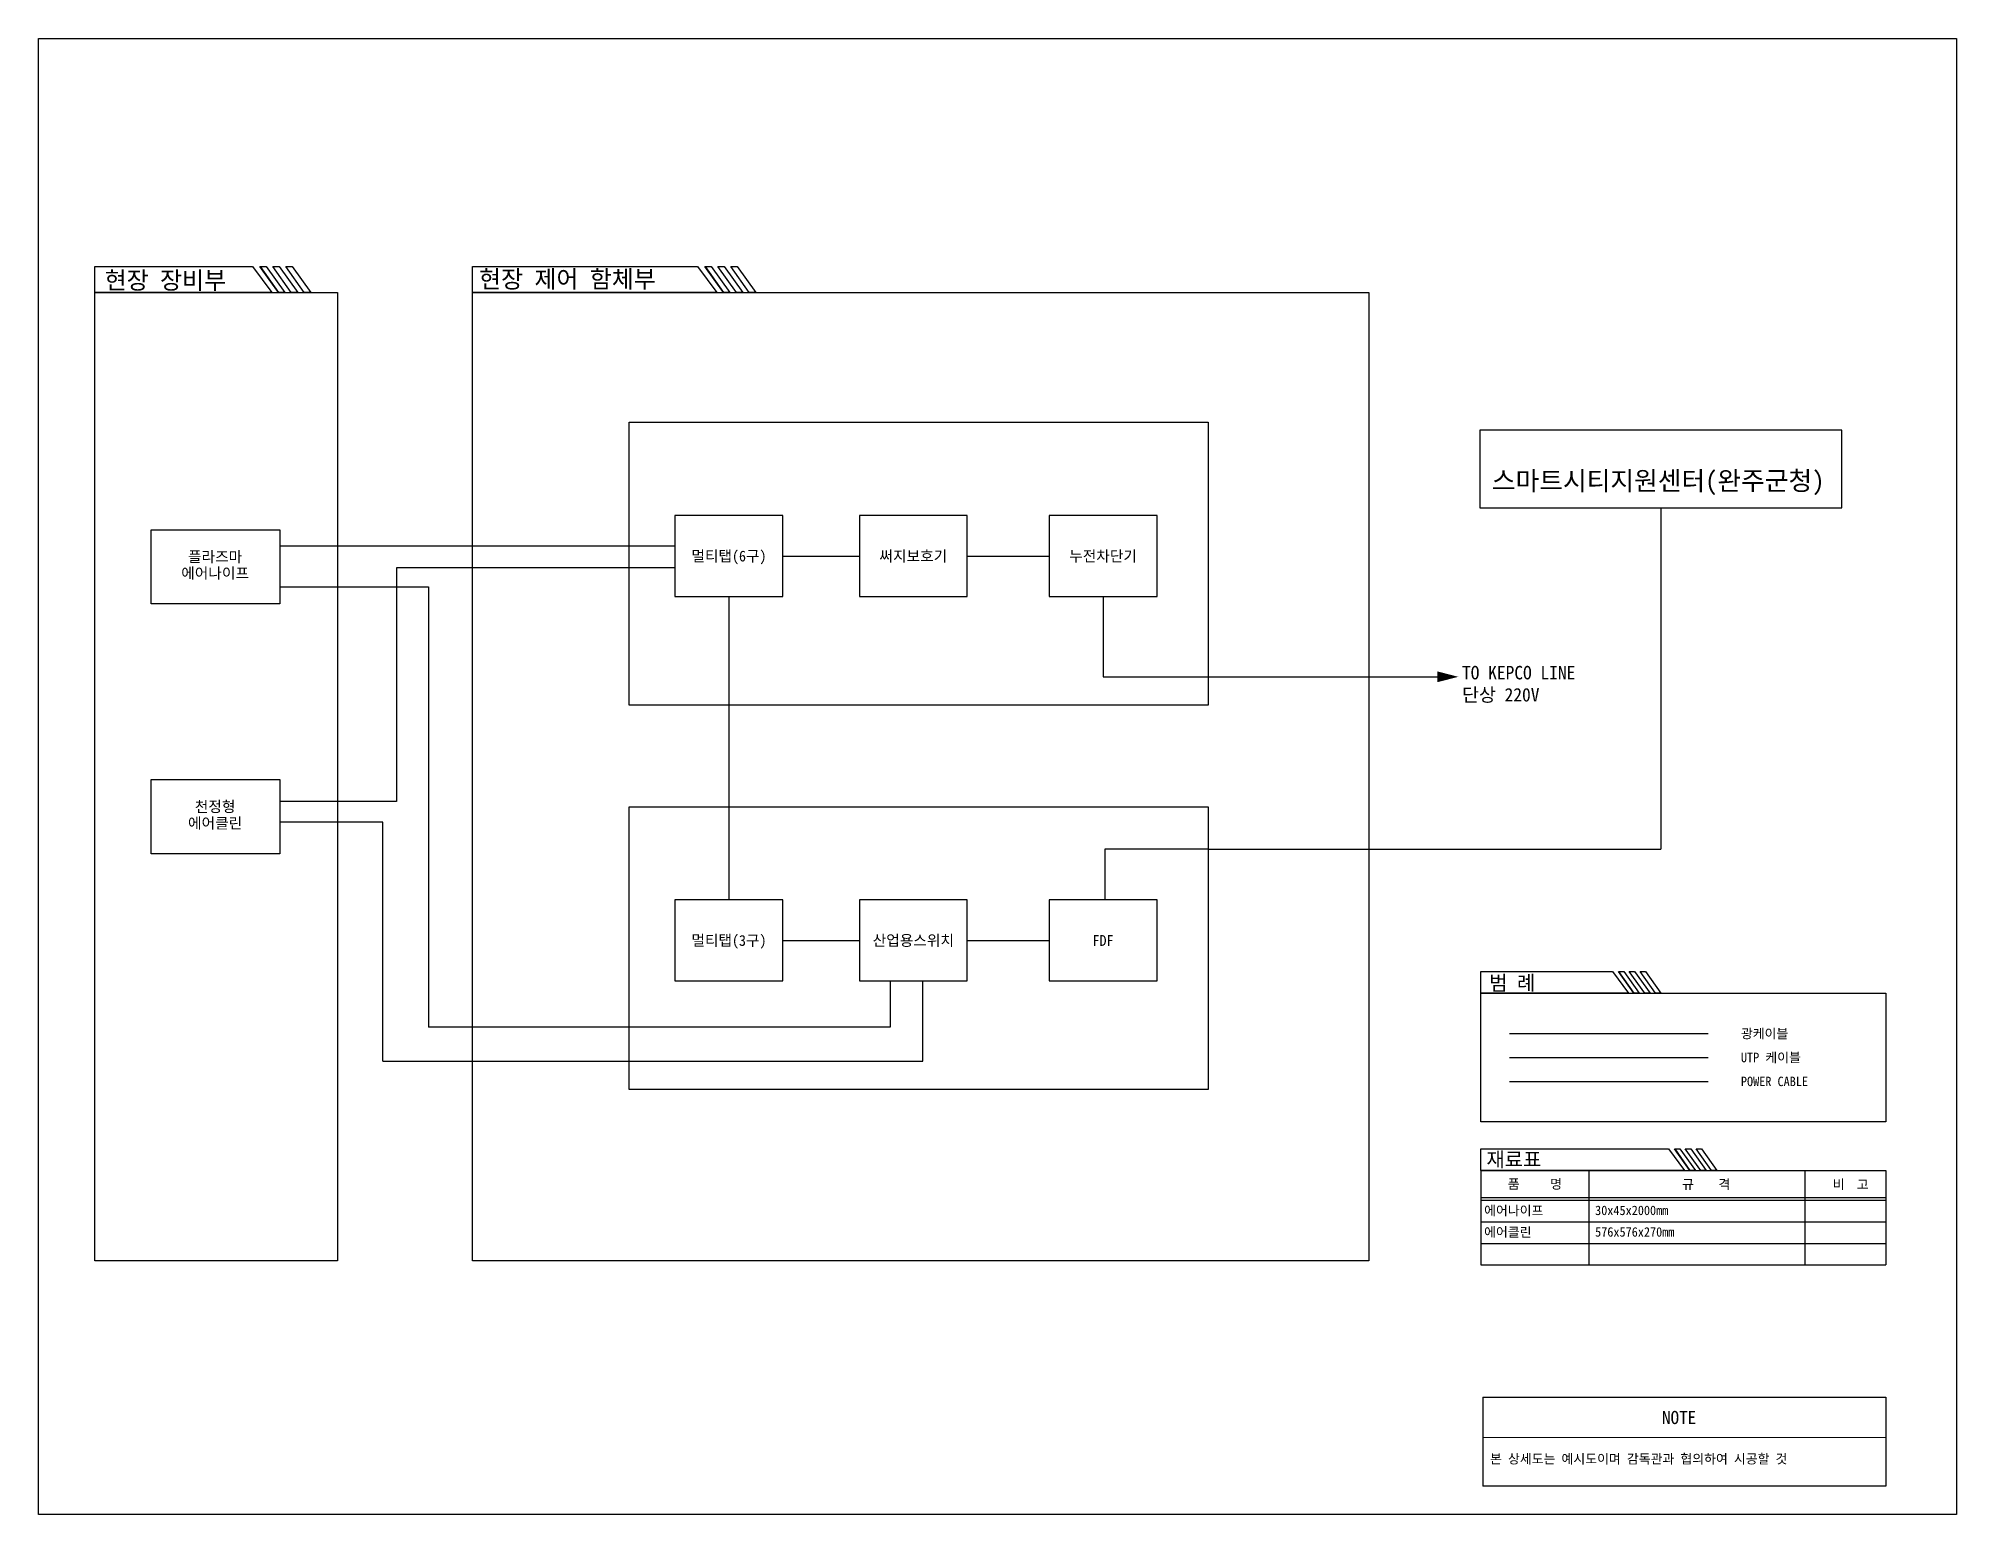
# Model space of a CAD drawing. Header units: millimetres. Extents: x -6 to 705, y -10 to 538.
import ezdxf
from ezdxf.enums import TextEntityAlignment as Align

# ---------------------------------------------------------------- set-up
doc = ezdxf.new("R2010")
doc.units = ezdxf.units.MM
doc.layers.add('DETL', color=7, linetype='Continuous')
doc.layers.add('T', color=7, linetype='Continuous')
doc.layers.add('도곽', color=8, linetype='Continuous', plot=False)
doc.styles.add('굴림', font='GulimChe.ttf')
doc.styles.add('굴림체', font='GulimChe.ttf')

msp = doc.modelspace()

# ---------------------------------------------------------------- linework, layer by layer
at = {"ltscale": 0.01}
for p, q in [((15.29, 443.46, 1), (105.29, 443.46, 1)), ((15.29, 84.47, 1), (15.29, 443.46, 1)), ((105.29, 443.46, 1), (105.29, 84.47, 1)), ((36.21, 355.46, 1), (83.92, 355.46, 1)), ((36.21, 327.94, 1), (36.21, 355.46, 1)), ((83.92, 355.46, 1), (83.92, 327.94, 1)), ((83.92, 327.94, 1), (36.21, 327.94, 1)), ((36.21, 262.82, 1), (83.92, 262.82, 1)), ((36.21, 235.3, 1), (36.21, 262.82, 1)), ((83.92, 262.82, 1), (83.92, 235.3, 1)), ((83.92, 235.3, 1), (36.21, 235.3, 1)), ((105.29, 84.47, 1), (15.29, 84.47, 1))]:
    msp.add_line(p, q, dxfattribs=at)
at = {"color": 1, "ltscale": 30}
for p, q in [((595.62, 363.64, 1), (595.62, 237.03, 1)), ((427.84, 237.03, 1), (595.62, 237.03, 1)), ((539.56, 168.69, 1), (613.14, 168.69, 1))]:
    msp.add_line(p, q, dxfattribs=at)
at = {"color": 6, "ltscale": 30}
for p, q in [((83.92, 334.28, 1), (138.99, 334.28, 1)), ((138.99, 334.28, 1), (138.99, 171.11, 1)), ((122.03, 247.01), (83.92, 247.01)), ((122.03, 158.45, 1), (122.03, 247.01)), ((310.07, 188.21), (310.07, 171.11)), ((322.18, 158.45, 1), (322.18, 188.21, 1)), ((310.07, 171.11), (138.99, 171.11, 1)), ((122.03, 158.45, 1), (322.18, 158.45, 1)), ((539.56, 159.84, 1), (613.14, 159.84, 1))]:
    msp.add_line(p, q, dxfattribs=at)
at = {"color": 4, "linetype": 'ByBlock', "ltscale": 30}
for p, q in [((250.29, 330.71), (250.29, 218.21)), ((427.84, 300.94, 1), (512.75, 300.94, 1)), ((539.56, 150.95, 1), (613.14, 150.95, 1))]:
    msp.add_line(p, q, dxfattribs=at)
at = {"lineweight": 0}
for p, q in [((529.69, 33.88), (675.79, 33.88)), ((529.69, 18.91), (678.96, 18.91))]:
    msp.add_line(p, q, dxfattribs=at)
at = {"ltscale": 0.08, "elevation": 1}
msp.add_lwpolyline([(662.68, 363.64), (662.68, 392.32), (528.55, 392.32), (528.55, 363.64)], close=True, dxfattribs=at)
for points in [[(270.29, 330.71), (270.29, 360.71), (230.29, 360.71), (230.29, 330.71)], [(338.62, 330.71), (338.62, 360.71), (298.62, 360.71), (298.62, 330.71)], [(408.92, 330.71), (408.92, 360.71), (368.92, 360.71), (368.92, 330.71)], [(270.29, 188.21), (270.29, 218.21), (230.29, 218.21), (230.29, 188.21)], [(338.62, 188.21), (338.62, 218.21), (298.62, 218.21), (298.62, 188.21)], [(408.92, 188.21), (408.92, 218.21), (368.92, 218.21), (368.92, 188.21)]]:
    msp.add_lwpolyline(points, close=True)
at = {"color": 4, "linetype": 'ByBlock', "ltscale": 30, "elevation": 1}
msp.add_lwpolyline([(83.92, 349.55), (230.29, 349.55)], dxfattribs=at)
at = {"color": 4, "linetype": 'ByBlock', "ltscale": 30}
for points in [[(230.29, 341.32), (127.07, 341.32), (127.07, 254.66), (83.92, 254.66)], [(270.29, 345.71), (298.62, 345.71)], [(338.62, 345.71), (368.92, 345.71)], [(388.92, 330.71), (388.92, 300.94), (427.84, 300.94)], [(270.29, 203.21), (298.62, 203.21)]]:
    msp.add_lwpolyline(points, dxfattribs=at)
at = {"color": 1, "ltscale": 30}
for points in [[(427.84, 237.03), (389.6, 237.03), (389.6, 218.21)], [(338.62, 203.21), (368.92, 203.21)]]:
    msp.add_lwpolyline(points, dxfattribs=at)
for points in [[(529.69, 33.88), (678.96, 33.88)], [(678.96, 0.88), (529.69, 0.88)]]:
    msp.add_lwpolyline(points)
at = {"color": 4, "ltscale": 15}
msp.add_solid([(512.75, 302.96, 1), (520.56, 300.94, 1), (512.75, 298.93, 1)], dxfattribs=at)
at = {"layer": 'DETL'}
for p, q in [((15.29, 453.06, 1), (73.71, 453.06, 1)), ((15.29, 443.46, 1), (15.29, 453.06, 1)), ((73.71, 453.06, 1), (80.91, 443.46, 1)), ((76.52, 453.06, 1), (83.31, 443.46, 1)), ((155.29, 453.06, 1), (238.63, 453.06, 1)), ((155.29, 443.46, 1), (155.29, 453.06, 1)), ((238.63, 453.06, 1), (245.83, 443.46, 1)), ((241.43, 453.06, 1), (248.23, 443.46, 1)), ((80.91, 443.46, 1), (15.29, 443.46, 1)), ((80.91, 443.46, 1), (15.29, 443.46, 1)), ((245.83, 443.46, 1), (155.29, 443.46, 1)), ((245.83, 443.46, 1), (155.29, 443.46, 1)), ((528.96, 191.7, 1), (577.65, 191.7, 1)), ((528.96, 183.7, 1), (528.96, 191.7, 1)), ((577.65, 191.7, 1), (583.65, 183.7, 1)), ((579.99, 191.7, 1), (585.65, 183.7, 1)), ((528.96, 183.7, 1), (678.96, 183.7, 1)), ((528.96, 135.93, 1), (528.96, 183.7, 1)), ((583.65, 183.7, 1), (528.96, 183.7, 1)), ((583.65, 183.7, 1), (528.96, 183.7, 1)), ((678.96, 183.7, 1), (678.96, 135.93, 1)), ((678.96, 135.93, 1), (528.96, 135.93, 1)), ((528.96, 125.93, 1), (598.42, 125.93, 1)), ((528.96, 117.93, 1), (528.96, 125.93, 1)), ((598.42, 125.93, 1), (604.42, 117.93, 1)), ((600.75, 125.93, 1), (606.42, 117.93, 1)), ((528.96, 117.93, 1), (528.96, 82.93, 1)), ((528.96, 117.93, 1), (678.96, 117.93, 1)), ((604.42, 117.93, 1), (528.96, 117.93, 1)), ((583.66, 117.93, 1), (528.97, 117.93, 1)), ((568.96, 117.93, 1), (568.96, 82.93, 1)), ((568.96, 117.93, 1), (568.96, 82.93, 1)), ((648.96, 117.93, 1), (648.96, 82.93, 1)), ((678.96, 117.93, 1), (678.96, 82.93, 1)), ((678.96, 117.93, 1), (678.96, 82.93, 1)), ((528.96, 107.93, 1), (678.96, 107.93, 1)), ((528.96, 106.93, 1), (678.96, 106.93, 1)), ((528.96, 106.93, 1), (678.96, 106.93, 1)), ((528.96, 98.93, 1), (678.96, 98.93, 1)), ((528.96, 90.93, 1), (678.96, 90.93, 1)), ((528.96, 82.93, 1), (678.96, 82.93, 1))]:
    msp.add_line(p, q, dxfattribs=at)
at = {"layer": 'DETL', "color": 7}
for p, q in [((76.44, 453.06, 1), (78.84, 453.06, 1)), ((83.31, 443.46, 1), (76.44, 453.06, 1)), ((76.52, 453.06, 1), (83.31, 443.46, 1)), ((78.84, 453.06, 1), (85.71, 443.46, 1)), ((81.24, 453.06, 1), (83.64, 453.06, 1)), ((88.11, 443.46, 1), (81.24, 453.06, 1)), ((83.64, 453.06, 1), (90.51, 443.46, 1)), ((86.04, 453.06, 1), (88.44, 453.06, 1)), ((92.91, 443.46, 1), (86.04, 453.06, 1)), ((88.44, 453.06, 1), (95.31, 443.46, 1)), ((241.36, 453.06, 1), (243.76, 453.06, 1)), ((248.23, 443.46, 1), (241.36, 453.06, 1)), ((241.43, 453.06, 1), (248.23, 443.46, 1)), ((243.76, 453.06, 1), (250.63, 443.46, 1)), ((246.16, 453.06, 1), (248.56, 453.06, 1)), ((253.03, 443.46, 1), (246.16, 453.06, 1)), ((248.56, 453.06, 1), (255.43, 443.46, 1)), ((250.96, 453.06, 1), (253.36, 453.06, 1)), ((257.83, 443.46, 1), (250.96, 453.06, 1)), ((253.36, 453.06, 1), (260.23, 443.46, 1)), ((15.29, 84.75, 1), (15.29, 443.46, 1)), ((15.29, 443.46, 1), (105.29, 443.46, 1)), ((85.71, 443.46, 1), (83.31, 443.46, 1)), ((85.71, 443.46, 1), (83.31, 443.46, 1)), ((90.51, 443.46, 1), (88.11, 443.46, 1)), ((90.51, 443.46, 1), (88.11, 443.46, 1)), ((95.31, 443.46, 1), (92.91, 443.46, 1)), ((95.31, 443.46, 1), (92.91, 443.46, 1)), ((105.29, 443.46, 1), (105.29, 84.75, 1)), ((155.29, 84.47, 1), (155.29, 443.46, 1)), ((155.29, 443.46, 1), (487.43, 443.46, 1)), ((250.63, 443.46, 1), (248.23, 443.46, 1)), ((250.63, 443.46, 1), (248.23, 443.46, 1)), ((255.43, 443.46, 1), (253.03, 443.46, 1)), ((255.43, 443.46, 1), (253.03, 443.46, 1)), ((260.23, 443.46, 1), (257.83, 443.46, 1)), ((260.23, 443.46, 1), (257.83, 443.46, 1)), ((487.43, 443.46, 1), (487.43, 84.47, 1)), ((579.92, 191.7, 1), (581.92, 191.7, 1)), ((585.65, 183.7, 1), (579.92, 191.7, 1)), ((579.99, 191.7, 1), (585.65, 183.7, 1)), ((581.92, 191.7, 1), (587.65, 183.7, 1)), ((583.92, 191.7, 1), (585.92, 191.7, 1)), ((589.65, 183.7, 1), (583.92, 191.7, 1)), ((585.92, 191.7, 1), (591.65, 183.7, 1)), ((587.92, 191.7, 1), (589.92, 191.7, 1)), ((593.65, 183.7, 1), (587.92, 191.7, 1)), ((589.92, 191.7, 1), (595.65, 183.7, 1)), ((587.65, 183.7, 1), (585.65, 183.7, 1)), ((587.65, 183.7, 1), (585.65, 183.7, 1)), ((591.65, 183.7, 1), (589.65, 183.7, 1)), ((591.65, 183.7, 1), (589.65, 183.7, 1)), ((595.65, 183.7, 1), (593.65, 183.7, 1)), ((595.65, 183.7, 1), (593.65, 183.7, 1)), ((600.69, 125.93, 1), (602.69, 125.93, 1)), ((606.42, 117.93, 1), (600.69, 125.93, 1)), ((600.75, 125.93, 1), (606.42, 117.93, 1)), ((602.69, 125.93, 1), (608.42, 117.93, 1)), ((604.69, 125.93, 1), (606.69, 125.93, 1)), ((610.42, 117.93, 1), (604.69, 125.93, 1)), ((606.69, 125.93, 1), (612.42, 117.93, 1)), ((608.69, 125.93, 1), (610.69, 125.93, 1)), ((614.42, 117.93, 1), (608.69, 125.93, 1)), ((610.69, 125.93, 1), (616.42, 117.93, 1)), ((608.42, 117.93, 1), (606.42, 117.93, 1)), ((612.42, 117.93, 1), (610.42, 117.93, 1)), ((616.42, 117.93, 1), (614.42, 117.93, 1)), ((487.43, 84.47, 1), (155.29, 84.47, 1))]:
    msp.add_line(p, q, dxfattribs=at)
at = {"layer": 'T'}
for points in [[(213.34, 395.28), (427.84, 395.28), (427.84, 290.46), (213.34, 290.46)], [(213.34, 252.78), (427.84, 252.78), (427.84, 147.96), (213.34, 147.96)]]:
    msp.add_lwpolyline(points, close=True, dxfattribs=at)
for points in [[(529.69, 33.88), (678.96, 33.88)], [(529.69, 33.88), (529.69, 0.88)]]:
    msp.add_lwpolyline(points, dxfattribs=at)
at = {"layer": 'T', "elevation": 1}
msp.add_lwpolyline([(678.96, 33.88), (678.96, 0.88)], dxfattribs=at)
at = {"layer": '도곽', "color": 7}
msp.add_lwpolyline([(705.24, -9.64), (-5.62, -9.64), (-5.62, 537.62), (705.24, 537.62)], close=True, dxfattribs=at)

# ---------------------------------------------------------------- texts
at = {"color": 0, "style": '굴림체'}
msp.add_text('스마트시티지원센터(완주군청)', height=7, dxfattribs=at).set_placement((594.62, 373.63, 1), align=Align.MIDDLE_CENTER)
at = {"style": '굴림체'}
for s, height, p in [('에어나이프', 4, (59.88, 339.35, 1)), ('플라즈마', 4, (59.88, 345.47, 1)), ('멀티탭(6구)', 4, (250.29, 345.71)), ('써지보호기', 4, (318.62, 345.71)), ('누전차단기', 4, (388.92, 345.71)), ('에어클린', 4, (59.88, 246.71, 1)), ('천정형', 4, (59.88, 252.83, 1)), ('멀티탭(3구)', 4, (250.29, 203.21)), ('산업용스위치', 4, (318.62, 203.21)), ('FDF', 4, (388.92, 203.21)), ('품     명', 3.5, (548.96, 112.93, 1)), ('규    격', 3.5, (612.43, 112.85, 1)), ('비  고', 3.5, (665.99, 112.77, 1))]:
    msp.add_text(s, height=height, dxfattribs=at).set_placement(p, align=Align.MIDDLE_CENTER)
for s, p in [('광케이블', (625.29, 168.69, 1)), ('UTP 케이블', (625.29, 159.84, 1)), ('POWER CABLE', (625.29, 150.95, 1))]:
    msp.add_text(s, height=3.5, dxfattribs=at).set_placement(p, align=Align.MIDDLE_LEFT)
for s, p in [('에어나이프', (530.14, 101.35, 1)), ('30x45x2000mm', (571.26, 101.41, 1)), ('에어클린', (530.14, 93.35, 1)), ('576x576x270mm', (571.26, 93.41, 1))]:
    msp.add_text(s, height=3.5, dxfattribs=at).set_placement(p)
at = {"lineweight": 0, "insert": (602.4, 26.33), "char_height": 4.9, "attachment_point": 5, "style": '굴림'}
msp.add_mtext_dynamic_manual_height_columns('NOTE', width=117.729, gutter_width=20, heights=[12.8], dxfattribs=at)
at = {"insert": (532.33, 10.85), "char_height": 3.5, "attachment_point": 4, "style": '굴림체'}
msp.add_mtext_dynamic_manual_height_columns('본 상세도는 예시도이며 감독관과 협의하여 시공할 것', width=204.1489, gutter_width=20, heights=[20.54], dxfattribs=at)
at = {"layer": 'DETL', "color": 7, "style": '굴림체'}
for s, p in [('현장 장비부', (18.95, 444.71, 1)), ('현장 제어 함체부', (157.7, 445.12, 1))]:
    msp.add_text(s, height=6.5, dxfattribs=at).set_placement(p)
at = {"layer": 'DETL', "color": 0, "style": '굴림체'}
for s, p in [('TO KEPCO LINE', (521.94, 299.99, 1)), ('단상 220V', (521.94, 291.79, 1))]:
    msp.add_text(s, height=5, dxfattribs=at).set_placement(p)
at = {"layer": 'DETL', "color": 7, "true_color": 0xffffff, "style": '굴림체'}
for s, p in [('범 례', (532.01, 184.74, 1)), ('재료표', (530.98, 119.32, 1))]:
    msp.add_text(s, height=5.417, dxfattribs=at).set_placement(p)

doc.saveas('drawing.dxf')
